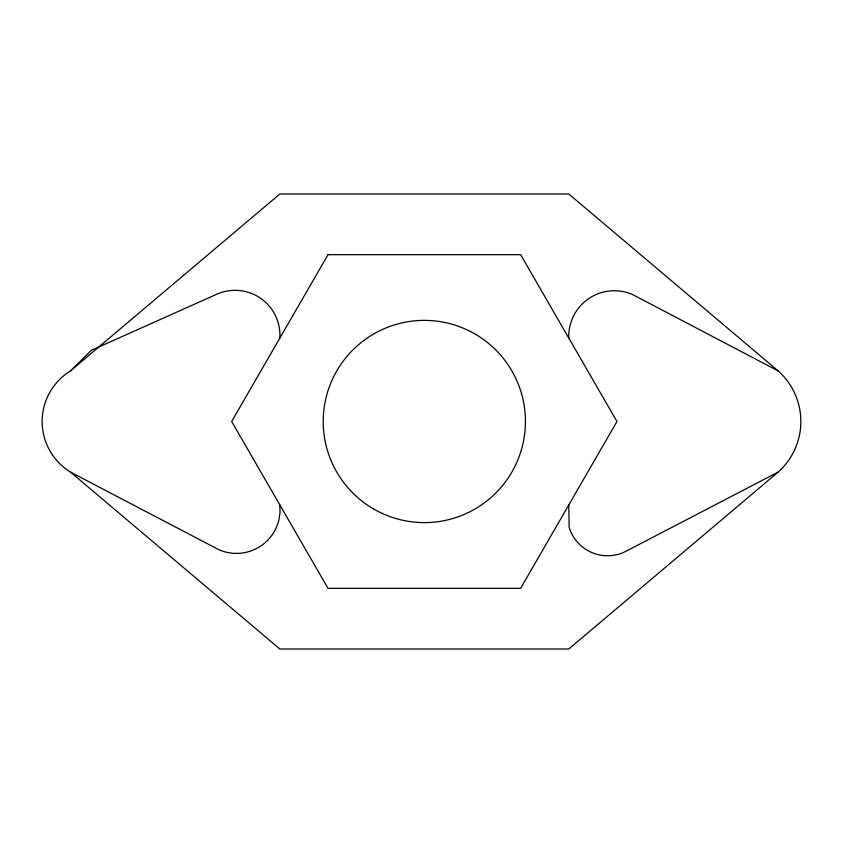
<?xml version="1.0" encoding="UTF-8"?>
<svg xmlns="http://www.w3.org/2000/svg" width="843" height="843" viewBox="0 0 843 843"><rect width="100%" height="100%" fill="white"/><g stroke="black" fill="none" stroke-linecap="round" stroke-linejoin="round"><path stroke-width="1.26" d="M70.443 370.941L279.844 194.006L568.793 194.006L778.194 370.941A67.735 67.735 0 0 1 778.194 472.059L568.793 648.994L279.844 648.994L70.443 472.059A59.316 59.316 0 0 1 70.443 370.941L91.318 350.319L216.788 294.228A44.848 44.848 0 0 1 279.844 338.085M778.194 472.059L624.02 552.27A40.232 40.232 0 0 1 569.13 527.328L568.793 504.915M70.443 472.059L218.653 549.604A43.646 43.646 0 0 0 278.864 520.099L280.024 512.544L279.844 504.915M778.194 370.941L632.935 294.713A45.575 45.575 0 0 0 568.793 338.085M328.001 254.67L231.677 421.5L328.001 588.33L520.637 588.33L616.96 421.5L520.637 254.67L328.001 254.67M373.765 509.067A101.107 101.107 0 0 0 525.431 421.5A101.107 101.107 0 0 0 373.765 333.933A101.107 101.107 0 0 0 373.765 509.067"/></g></svg>
